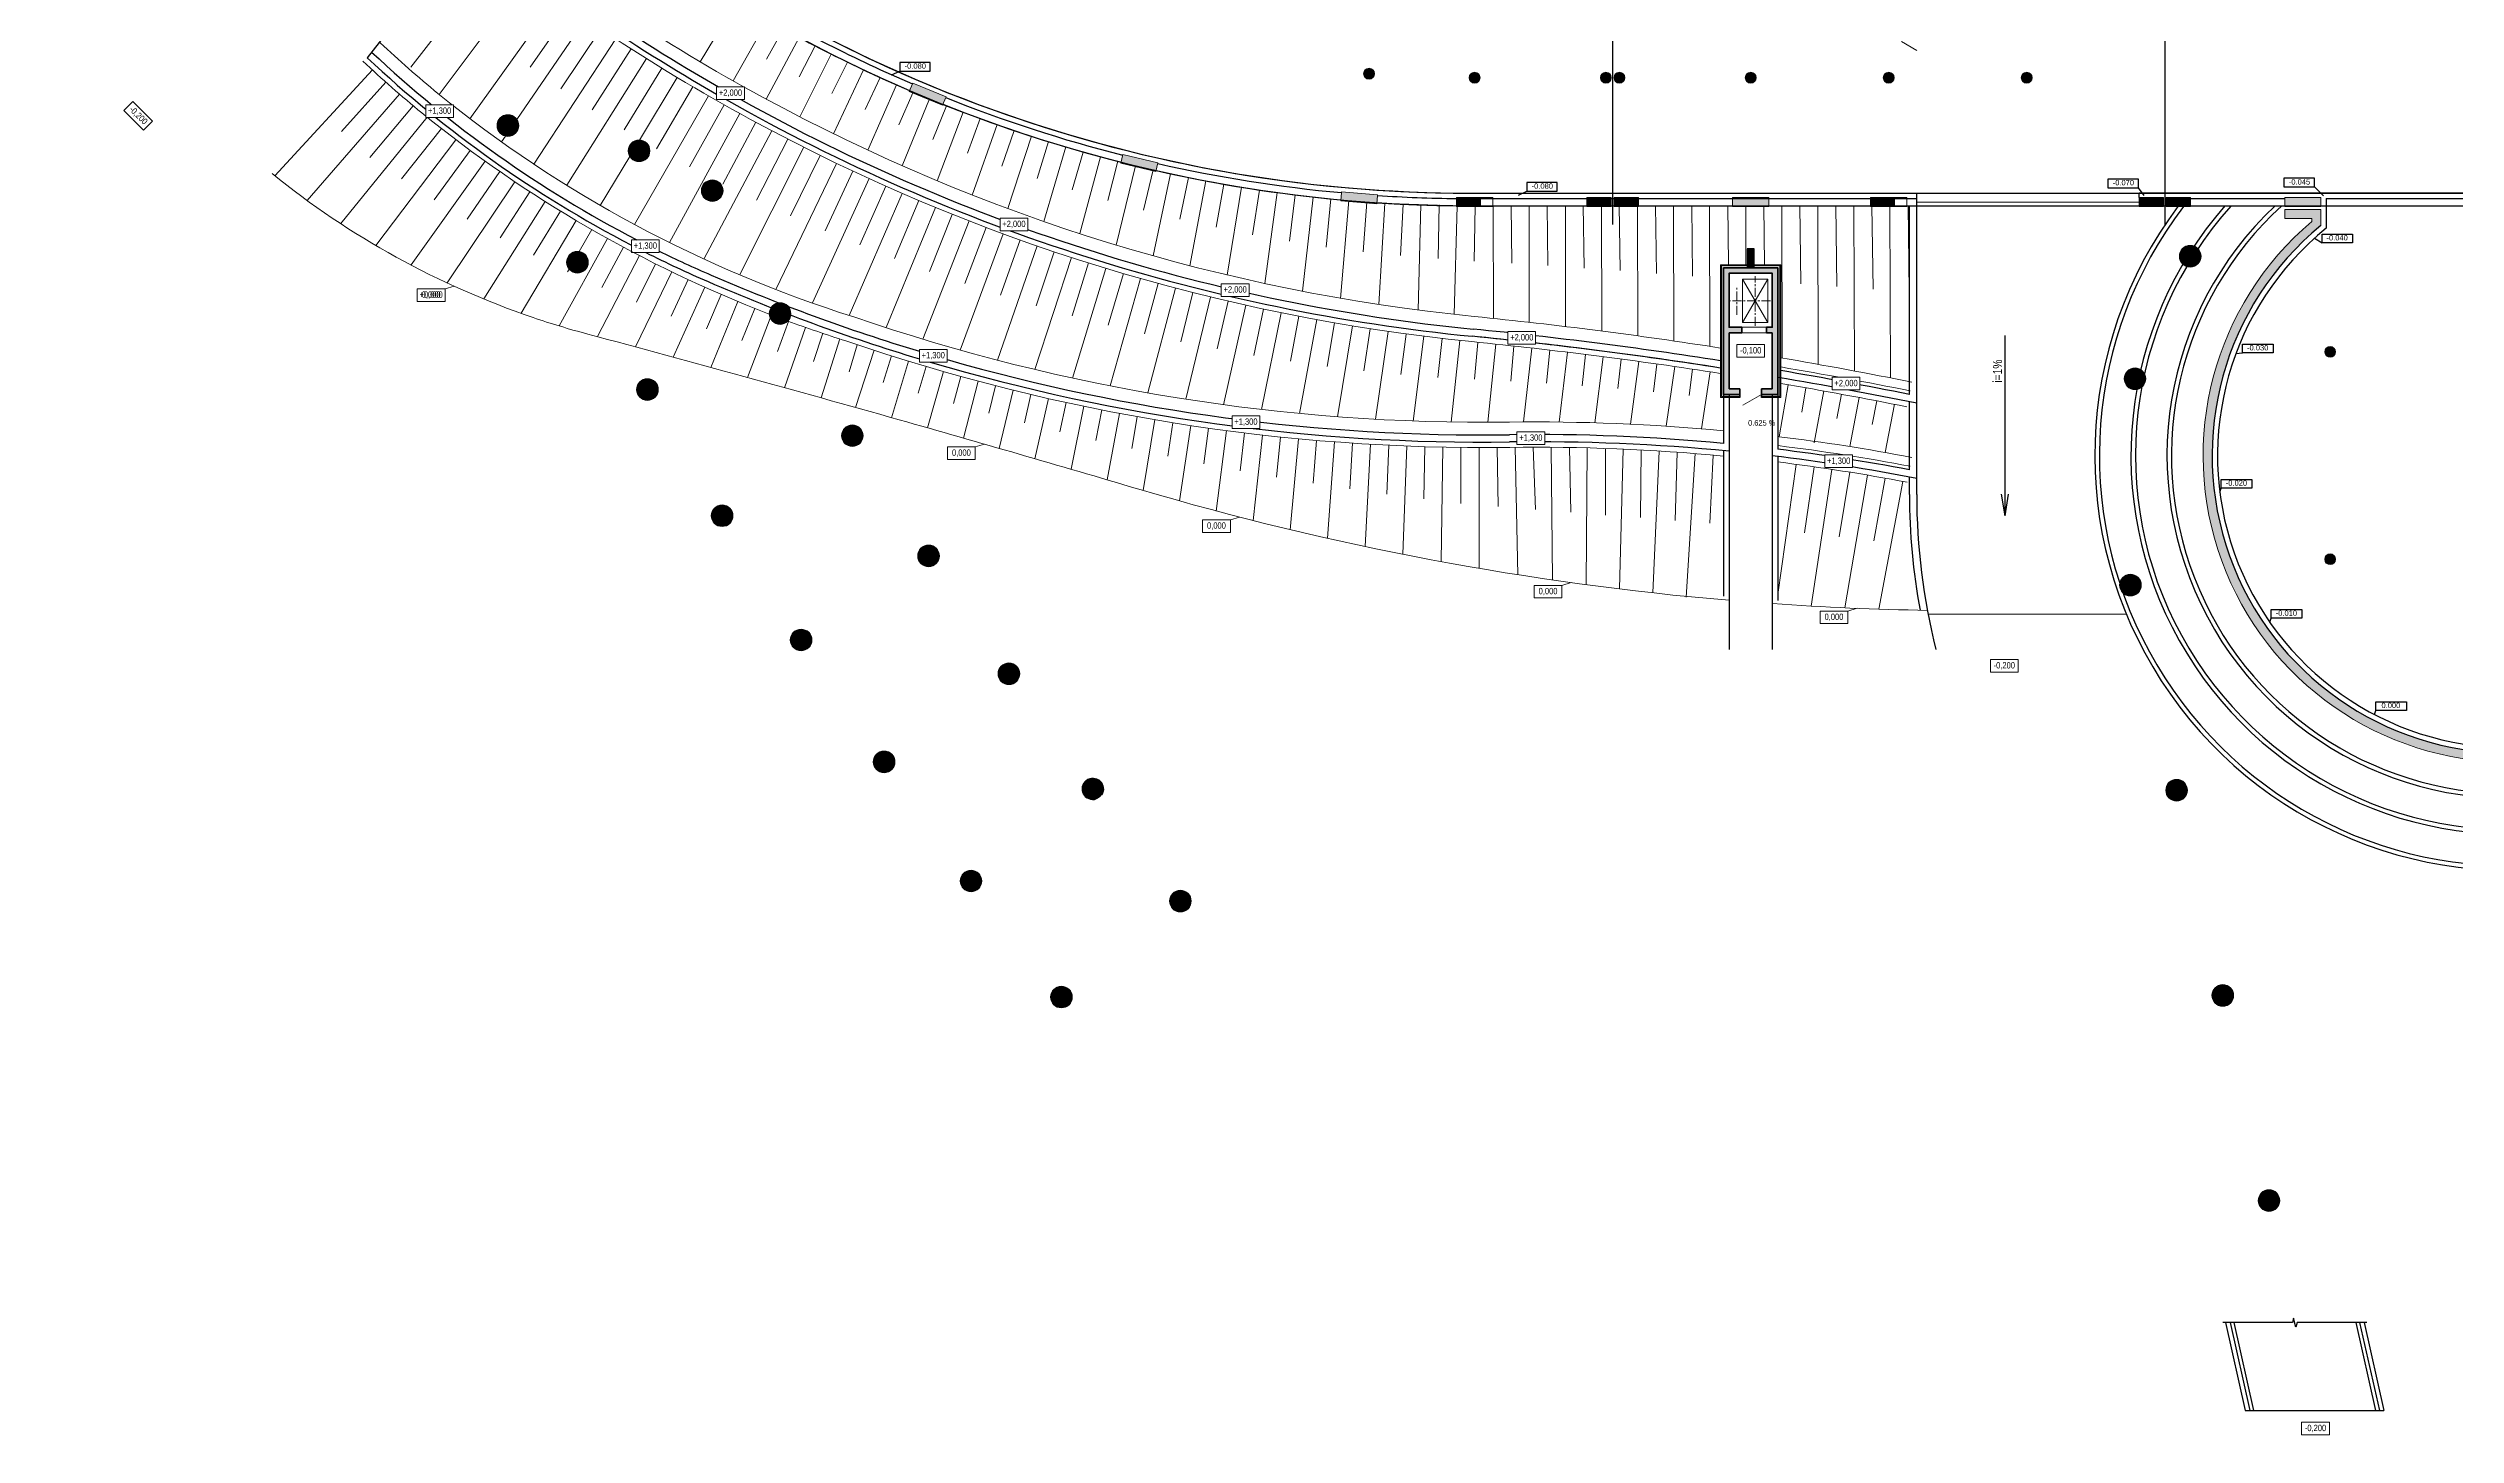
# Model space of a CAD drawing. Header units: millimetres. Extents: x 72919 to 485785, y -53256 to 338519.
# Drawn here: x 142770 to 276220, y -42575 to 34315 of the extents above; entities that cross this region are included whole.
import ezdxf
from ezdxf.enums import TextEntityAlignment as Align

# ---------------------------------------------------------------- set-up
doc = ezdxf.new("R2010")
doc.units = ezdxf.units.MM
doc.set_wipeout_variables(frame=1)
doc.linetypes.add('CENTER', pattern=[2, 1.25, -0.25, 0.25, -0.25])
for name, color, linetype, lineweight in [('door', 177, 'Continuous', 9), ('gr', 251, 'Continuous', 40), ('h', 7, 'Continuous', 9), ('lifts', 7, 'Continuous', 35), ('wall', 5, 'Continuous', 40)]:
    doc.layers.add(name, color=color, linetype=linetype, lineweight=lineweight)
doc.styles.add('STW_ARIAL', font='arial.ttf')
doc.styles.add('Шрифт надписей', font='ARIALN.TTF')

# ---------------------------------------------------------------- blocks, each defined once
blk = doc.blocks.new('Откосы  по обваловке')
at = {"layer": 'gr', "lineweight": 18, "flags": 128}
for points in [[(34927.84, 32913.93, -0.088019), (34930.93, 32930.16)], [(34932.09, 32901.55, -0.078706), (34936.71, 32923.32, -0.016451), (34938.42, 32927.31)], [(34942.38, 32849.26, 0.026676), (34939.15, 32860.69, -0.086454), (34933.4, 32897.04, -0.094687), (34938.01, 32922.81, -0.016432), (34939.69, 32926.71)], [(34945.35, 32850.4, 0.014116), (34942.74, 32864.06, -0.09994), (34942.03, 32905.88, -0.047239), (34947.14, 32924.1, -0.047239)], [(34946.69, 32850.84, 0.013895), (34944.11, 32864.36, -0.099946), (34943.41, 32905.63, -0.047246), (34948.44, 32923.6)], [(34957.42, 32843.41), (34951.36, 32861.94), (34949.64, 32867.2), (34948.75, 32870.24, -0.169619), (34952.39, 32922.11, -0.169619)], [(34927.84, 32913.93, 0.016777), (34927.91, 32910.75, -0.003688), (34928.76, 32892.87, -0.003688)], [(34941.05, 32848.82, 0.026974), (34937.82, 32860.24, -0.086409), (34932, 32897.05, -0.011937), (34932.04, 32900.44, -0.011937)], [(34933.54, 32846.05, -0.05081), (34929.23, 32879.05, 0.002847), (34928.76, 32892.87)], [(34947.7, 32840.12, 0.007377), (34946.73, 32847.34, 0.007342)], [(34948.19, 32840.17, 0.007463), (34947.21, 32847.5, 0.007342)], [(34942.54, 32846.12, -0.016681), (34943.72, 32838.82, -0.016681)], [(34943.03, 32846.22, -0.016681), (34944.22, 32838.88, -0.016681)], [(34946.8, 32840.01, 0.007221), (34945.86, 32847.06, 0.007221)], [(34941.67, 32845.87, -0.016487), (34942.83, 32838.7)], [(34934.11, 32843.71, 0.013103), (34936.43, 32835.42)]]:
    blk.add_lwpolyline(points, format="xyb", dxfattribs=at)
for points in [[(34930.86, 32929.97), (34938.12, 32926.66)], [(34930.12, 32927.84), (34937.31, 32924.82)], [(34934.34, 32927.22), (34937.71, 32925.74)], [(34929.48, 32925.68), (34936.57, 32922.95)], [(34933.46, 32925.29), (34936.93, 32923.89)], [(34928.93, 32923.45), (34935.88, 32921.06)], [(34938.93, 32924.68), (34946.36, 32922.01)], [(34932.88, 32923.24), (34936.22, 32922.01)], [(34937.98, 32922.72), (34945.7, 32920.12)], [(34928.51, 32921.26), (34935.26, 32919.15)], [(34932.35, 32921.16), (34935.56, 32920.11)], [(34937.23, 32920.68), (34945.07, 32918.21)], [(34928.19, 32919.06), (34934.68, 32917.23)], [(34931.89, 32919.1), (34934.96, 32918.19)], [(34936.56, 32918.62), (34936.93, 32918.51)], [(34938, 32918.2), (34944.49, 32916.29)], [(34940.98, 32918.39), (34944.78, 32917.25)], [(34927.97, 32916.85), (34934.16, 32915.29)], [(34931.48, 32917.04), (34934.42, 32916.26)], [(34935.94, 32916.54), (34943.95, 32914.36)], [(34940.37, 32916.4), (34944.21, 32915.33)], [(34927.86, 32914.63), (34933.7, 32913.33)], [(34931.13, 32914.97), (34933.92, 32914.31)], [(34935.39, 32914.43), (34943.44, 32912.42)], [(34939.81, 32914.39), (34943.69, 32913.39)], [(34930.84, 32912.9), (34931.01, 32912.86)], [(34927.85, 32912.41), (34933.29, 32911.37)], [(34932.11, 32912.64), (34933.49, 32912.35)], [(34934.91, 32912.32), (34938, 32911.61)], [(34939.03, 32911.37), (34942.97, 32910.47)], [(34939.31, 32912.36), (34943.2, 32911.44)], [(34927.94, 32910.21), (34932.94, 32909.39)], [(34930.61, 32910.82), (34933.11, 32910.38)], [(34934.49, 32910.19), (34942.54, 32908.51)], [(34938.86, 32910.33), (34942.75, 32909.49)], [(34930.43, 32908.75), (34932.78, 32908.4)], [(34944.19, 32909.52), (34947.98, 32908.65)], [(34928.06, 32908.02), (34932.64, 32907.4)], [(34934.14, 32908.04), (34942.15, 32906.54)], [(34938.47, 32908.28), (34942.34, 32907.53)], [(34943.76, 32907.47), (34947.56, 32906.7)], [(34930.3, 32906.67), (34932.51, 32906.41)], [(34938.14, 32906.22), (34941.97, 32905.55)], [(34945.47, 32906.08), (34947.37, 32905.71)], [(34928.17, 32905.86), (34932.4, 32905.41)], [(34933.86, 32905.93), (34941.8, 32904.57)], [(34943.37, 32905.41), (34947.19, 32904.73)], [(34928.27, 32903.71), (34932.21, 32903.41)], [(34930.24, 32904.6), (34932.3, 32904.41)], [(34933.68, 32903.77), (34941.48, 32902.59)], [(34937.87, 32904.17), (34941.63, 32903.58)], [(34945.1, 32904.06), (34947.02, 32903.74)], [(34930.22, 32902.53), (34932.14, 32902.41)], [(34937.63, 32902.11), (34941.33, 32901.6)], [(34943.01, 32903.34), (34946.86, 32902.76)], [(34944.79, 32902.04), (34946.72, 32901.77)], [(34928.38, 32901.59), (34931.89, 32901.42)], [(34933.5, 32901.62), (34941.19, 32900.6)], [(34942.7, 32901.26), (34946.59, 32900.78)], [(34928.47, 32899.47), (34932.01, 32899.4)], [(34930.27, 32900.46), (34932.04, 32900.4)], [(34933.42, 32899.46), (34940.95, 32898.61)], [(34937.44, 32900.04), (34941.07, 32899.61)], [(34944.52, 32900.01), (34946.47, 32899.78)], [(34930.36, 32898.4), (34932, 32898.39)], [(34942.43, 32899.18), (34946.37, 32898.79)], [(34928.57, 32897.36), (34932, 32897.39)], [(34933.4, 32897.31), (34940.74, 32896.62)], [(34937.29, 32897.97), (34940.84, 32897.61)], [(34942.2, 32897.09), (34946.19, 32896.8)], [(34944.29, 32897.97), (34946.27, 32897.79)], [(34928.65, 32895.38), (34931.99, 32895.39)], [(34930.43, 32896.35), (34931.99, 32896.39)], [(34937.17, 32895.9), (34940.65, 32895.62)], [(34944.11, 32895.93), (34946.12, 32895.8)], [(34930.45, 32894.36), (34931.99, 32894.39)], [(34933.39, 32895.16), (34940.57, 32894.62)], [(34942.01, 32895), (34946.07, 32894.8)], [(34928.74, 32893.31), (34932.01, 32893.39)], [(34933.41, 32893.01), (34940.44, 32892.62)], [(34937.1, 32893.83), (34940.5, 32893.62)], [(34941.86, 32892.9), (34946, 32892.8)], [(34943.98, 32893.88), (34946.03, 32893.8)], [(34928.82, 32891.25), (34932.06, 32891.38)], [(34930.49, 32892.33), (34932.03, 32892.38)], [(34937.07, 32891.76), (34940.39, 32891.61)], [(34943.89, 32891.83), (34945.98, 32891.8)], [(34930.56, 32890.29), (34932.1, 32890.38)], [(34933.48, 32890.87), (34940.35, 32890.61)], [(34941.76, 32890.79), (34945.98, 32890.8)], [(34928.9, 32889.18), (34932.15, 32889.38)], [(34933.59, 32888.73), (34940.3, 32888.61)], [(34937.08, 32889.69), (34940.32, 32889.61)], [(34941.7, 32888.68), (34946.01, 32888.8)], [(34943.85, 32889.77), (34945.99, 32889.8)], [(34928.97, 32887.12), (34932.28, 32887.38)], [(34930.65, 32888.26), (34932.21, 32888.38)], [(34937.12, 32887.62), (34940.28, 32887.6)], [(34943.86, 32887.72), (34946.04, 32887.8)], [(34930.76, 32886.23), (34932.36, 32886.38)], [(34933.75, 32886.59), (34940.28, 32886.6)], [(34941.68, 32886.57), (34946.09, 32886.8)], [(34929.04, 32885.05), (34932.45, 32885.38)], [(34937.21, 32885.56), (34940.29, 32885.6)], [(34941.7, 32884.45), (34946.22, 32884.81)], [(34943.91, 32885.66), (34946.15, 32885.81)], [(34929.11, 32882.97), (34932.65, 32883.38)], [(34930.9, 32884.2), (34932.54, 32884.38)], [(34933.94, 32884.47), (34940.3, 32884.6)], [(34937.34, 32883.49), (34940.33, 32883.59)], [(34944.01, 32883.61), (34946.3, 32883.81)], [(34931.06, 32882.16), (34932.77, 32882.38)], [(34934.18, 32882.35), (34940.36, 32882.59)], [(34941.77, 32882.33), (34946.4, 32882.82)], [(34929.17, 32880.89), (34932.89, 32881.39)], [(34937.51, 32881.44), (34940.4, 32881.59)], [(34941.88, 32880.21), (34946.63, 32880.83)], [(34944.16, 32881.55), (34946.51, 32881.82)], [(34929.23, 32878.8), (34933.17, 32879.41)], [(34931.25, 32880.13), (34933.02, 32880.4)], [(34934.46, 32880.24), (34940.46, 32880.59)], [(34937.72, 32879.39), (34940.52, 32879.59)], [(34944.36, 32879.5), (34946.77, 32879.84)], [(34931.46, 32878.1), (34933.32, 32878.41)], [(34934.78, 32878.14), (34940.59, 32878.59)], [(34942.04, 32878.09), (34946.91, 32878.85)], [(34929.31, 32876.71), (34933.48, 32877.42)], [(34937.97, 32877.34), (34940.67, 32877.59)], [(34942.24, 32875.97), (34947.25, 32876.88)], [(34944.6, 32877.45), (34947.07, 32877.86)], [(34929.41, 32874.61), (34933.83, 32875.45)], [(34931.69, 32876.07), (34933.65, 32876.43)], [(34935.14, 32876.05), (34940.77, 32876.59)], [(34938.25, 32875.3), (34940.87, 32875.59)], [(34944.89, 32875.4), (34947.43, 32875.89)], [(34931.95, 32874.04), (34934.02, 32874.46)], [(34935.54, 32873.97), (34940.98, 32874.6)], [(34942.48, 32873.84), (34947.63, 32874.91)], [(34929.55, 32872.5), (34934.21, 32873.48)], [(34938.58, 32873.27), (34941.1, 32873.6)], [(34942.76, 32871.72), (34948.06, 32872.96)], [(34945.22, 32873.36), (34947.84, 32873.94)], [(34929.7, 32870.39), (34934.64, 32871.52)], [(34932.24, 32872.01), (34934.42, 32872.5)], [(34935.99, 32871.9), (34941.23, 32872.61)], [(34938.94, 32871.25), (34941.37, 32871.61)], [(34945.61, 32871.33), (34948.29, 32871.99)], [(34932.55, 32869.98), (34934.86, 32870.54)], [(34936.47, 32869.84), (34941.51, 32870.62)], [(34943.1, 32869.6), (34948.54, 32871.02)], [(34946.06, 32869.3), (34948.8, 32870.05)], [(34929.89, 32868.27), (34935.09, 32869.57)], [(34939.35, 32869.24), (34941.67, 32869.63)], [(34943.48, 32867.43), (34949.09, 32869.1)], [(34930.1, 32866.15), (34935.59, 32867.62)], [(34932.88, 32867.94), (34935.34, 32868.59)], [(34936.99, 32867.8), (34941.84, 32868.64)], [(34939.79, 32867.24), (34942.01, 32867.65)], [(34946.54, 32867.26), (34949.38, 32868.14)], [(34933.24, 32865.91), (34935.85, 32866.65)], [(34937.55, 32865.77), (34942.2, 32866.67)], [(34943.87, 32865.46), (34949.65, 32867.18)], [(34947.03, 32865.32), (34949.94, 32866.22)], [(34930.35, 32864.03), (34936.12, 32865.69)], [(34933.62, 32863.88), (34936.4, 32864.73)], [(34938.15, 32863.76), (34942.6, 32864.7)], [(34940.27, 32865.24), (34942.39, 32865.68)], [(34944.33, 32863.32), (34950.27, 32865.28)], [(34930.62, 32861.89), (34936.68, 32863.77)], [(34940.8, 32863.27), (34942.81, 32863.72)], [(34944.75, 32861.36), (34950.89, 32863.38)], [(34947.57, 32863.3), (34950.59, 32864.33)], [(34934.03, 32861.85), (34936.98, 32862.81)], [(34938.77, 32861.82), (34943.02, 32862.75)], [(34948.07, 32861.36), (34951.21, 32862.43)], [(34930.92, 32859.76), (34937.28, 32861.85)], [(34934.5, 32859.83), (34937.6, 32860.9)], [(34939.4, 32859.95), (34943.43, 32860.79)], [(34941.33, 32861.32), (34943.23, 32861.76)], [(34945.15, 32859.38), (34951.51, 32861.47)], [(34931.25, 32857.62), (34937.92, 32859.95)], [(34941.83, 32859.41), (34943.64, 32859.81)], [(34945.54, 32857.4), (34952.13, 32859.57)], [(34948.55, 32859.41), (34951.83, 32860.53)], [(34931.57, 32855.7), (34938.54, 32858.05)], [(34934.99, 32857.81), (34938.24, 32859)], [(34940.01, 32858.07), (34943.83, 32858.83)], [(34949.04, 32857.46), (34952.45, 32858.63)], [(34935.46, 32855.9), (34938.84, 32857.09)], [(34940.58, 32856.17), (34944.21, 32856.87)], [(34942.31, 32857.48), (34944.02, 32857.85)], [(34945.9, 32855.41), (34952.76, 32857.67)], [(34949.52, 32855.51), (34953.08, 32856.72)], [(34931.9, 32853.85), (34939.13, 32856.15)], [(34942.78, 32855.55), (34944.39, 32855.89)], [(34946.26, 32853.43), (34953.38, 32855.77)], [(34932.25, 32852.02), (34939.68, 32854.23)], [(34935.91, 32854.02), (34939.41, 32855.18)], [(34941.13, 32854.27), (34944.57, 32854.91)], [(34950, 32853.56), (34953.7, 32854.82)], [(34936.37, 32852.14), (34939.95, 32853.26)], [(34941.63, 32852.36), (34944.92, 32852.94)], [(34943.23, 32853.62), (34944.75, 32853.92)], [(34946.6, 32851.43), (34954, 32853.87)], [(34951.22, 32851.86), (34954.32, 32852.92)], [(34932.62, 32850.2), (34940.2, 32852.31)], [(34936.82, 32850.26), (34940.45, 32851.33)], [(34943.65, 32851.68), (34945.09, 32851.95)], [(34951.51, 32850.95), (34954.62, 32851.97)], [(34932.97, 32848.37), (34940.69, 32850.37)], [(34942.11, 32850.45), (34945.25, 32850.97)], [(34947.22, 32847.43), (34955.24, 32850.07)], [(34951.84, 32849.96), (34954.94, 32851.02)], [(34937.27, 32848.39), (34940.92, 32849.39)], [(34951.45, 32847.72), (34955.56, 32849.12)], [(34947.52, 32845.42), (34955.86, 32848.17)], [(34943.03, 32846.22), (34945.92, 32846.64)], [(34947.79, 32843.4), (34956.49, 32846.27)], [(34951.94, 32845.77), (34956.18, 32847.22)], [(34934.68, 32843.58), (34941.86, 32844.86)], [(34941.47, 32845.8), (34941.67, 32845.84)], [(34943.3, 32844.27), (34946.21, 32844.67)], [(34944.7, 32845.46), (34946.07, 32845.66)], [(34952.42, 32843.82), (34956.8, 32845.32)], [(34938.4, 32843.23), (34942.04, 32843.87)], [(34944.98, 32843.5), (34946.34, 32843.68)], [(34948.05, 32841.38), (34957.11, 32844.37)], [(34952.9, 32841.87), (34957.43, 32843.42)], [(34934.65, 32841.62), (34942.21, 32842.89)], [(34943.72, 32842.33), (34946.47, 32842.69)], [(34935.14, 32839.81), (34942.52, 32840.92)], [(34938.79, 32841.34), (34942.37, 32841.9)], [(34944.02, 32840.38), (34946.72, 32840.71)], [(34945.27, 32841.53), (34946.6, 32841.7)], [(34939.18, 32839.44), (34942.67, 32839.93)], [(34935.65, 32838.01), (34942.8, 32838.94)]]:
    blk.add_lwpolyline(points, dxfattribs=at)

msp = doc.modelspace()

# ---------------------------------------------------------------- hatches: boundary and pattern name
at = {"ltscale": 500, "true_color": 0x000000}
h = msp.add_hatch(color=18, dxfattribs=at)
h.dxf.hatch_style = 1
edge = h.paths.add_edge_path()
edge.add_arc((215981.71669, 32900.14508), 300, 0, 360)
h = msp.add_hatch(color=18, dxfattribs=at)
h.dxf.hatch_style = 1
edge = h.paths.add_edge_path()
edge.add_arc((215981.71669, 32900.14508), 300, 0, 360)
h = msp.add_hatch(color=18, dxfattribs=at)
h.dxf.hatch_style = 1
edge = h.paths.add_edge_path()
edge.add_arc((221835.43379, 32674.99944), 300, 0, 360)
h = msp.add_hatch(color=18, dxfattribs=at)
h.dxf.hatch_style = 1
edge = h.paths.add_edge_path()
edge.add_arc((229110.43379, 32674.99944), 300, 0, 360)
h = msp.add_hatch(color=18, dxfattribs=at)
h.dxf.hatch_style = 1
edge = h.paths.add_edge_path()
edge.add_arc((229860.43379, 32674.99944), 300, 0, 360)
h = msp.add_hatch(color=18, dxfattribs=at)
h.dxf.hatch_style = 1
edge = h.paths.add_edge_path()
edge.add_arc((237135.43379, 32674.99944), 300, 0, 360)
h = msp.add_hatch(color=18, dxfattribs=at)
h.dxf.hatch_style = 1
edge = h.paths.add_edge_path()
edge.add_arc((244785.43379, 32674.99944), 300, 0, 360)
h = msp.add_hatch(color=18, dxfattribs=at)
h.dxf.hatch_style = 1
edge = h.paths.add_edge_path()
edge.add_arc((252435.43379, 32674.99944), 300, 0, 360)
h = msp.add_hatch(color=18, dxfattribs=at)
h.dxf.hatch_style = 1
edge = h.paths.add_edge_path()
edge.add_arc((168254.58463, 30026.10526), 600, 0, 360, ccw=False)
h = msp.add_hatch(color=18, dxfattribs=at)
h.dxf.hatch_style = 1
edge = h.paths.add_edge_path()
edge.add_arc((175524.666, 28622.58339), 600, 0, 360, ccw=False)
h = msp.add_hatch(color=18, dxfattribs=at)
h.dxf.hatch_style = 1
edge = h.paths.add_edge_path()
edge.add_arc((179591.47142, 26420.04285), 600, 0, 360, ccw=False)
h = msp.add_hatch(color=18, dxfattribs=at)
h.dxf.hatch_style = 1
edge = h.paths.add_edge_path()
edge.add_arc((172110.45689, 22445.32586), 600, 0, 360, ccw=False)
h = msp.add_hatch(color=18, dxfattribs=at)
h.dxf.hatch_style = 1
edge = h.paths.add_edge_path()
edge.add_arc((261499.59489, 22778.76575), 600, 0, 360, ccw=False)
h = msp.add_hatch(color=18, dxfattribs=at)
h.dxf.hatch_style = 1
h.paths.add_polyline_path([(235935.43379, 18834.90711), (236640.43379, 18834.90711), (236640.43379, 18534.90711), (235935.43379, 18534.90711), (235935.43379, 15414.90711), (236535.43379, 15414.90711), (236535.43379, 15114.90711), (235635.43379, 15114.90711), (235635.43379, 22134.90711), (238335.43379, 22134.90711), (238635.43379, 22134.90711), (238635.43379, 15114.90711), (237735.43379, 15114.90711), (237735.43379, 15414.90711), (238335.43379, 15414.90711), (238335.43379, 18534.90711), (238020.43379, 18534.90711), (238020.43379, 18834.90711), (238335.43379, 18834.90711), (238335.43379, 21834.90711), (235935.43379, 21834.90711)])
h = msp.add_hatch(color=18, dxfattribs=at)
h.dxf.hatch_style = 1
edge = h.paths.add_edge_path()
edge.add_arc((183340.76826, 19600.59545), 600, 0, 360, ccw=False)
h = msp.add_hatch(color=18, dxfattribs=at)
h.dxf.hatch_style = 1
edge = h.paths.add_edge_path()
edge.add_arc((258440.89862, 15986.03228), 600, 0, 360, ccw=False)
h = msp.add_hatch(color=18, dxfattribs=at)
h.dxf.hatch_style = 1
edge = h.paths.add_edge_path()
edge.add_arc((175990.52399, 15388.94518), 600, 0, 360, ccw=False)
h = msp.add_hatch(color=18, dxfattribs=at)
h.dxf.hatch_style = 1
edge = h.paths.add_edge_path()
edge.add_arc((187346.61712, 12829.2661), 600, 0, 360, ccw=False)
h = msp.add_hatch(color=18, dxfattribs=at)
h.dxf.hatch_style = 1
edge = h.paths.add_edge_path()
edge.add_arc((180130.82111, 8391.22231), 600, 0, 360, ccw=False)
h = msp.add_hatch(color=18, dxfattribs=at)
h.dxf.hatch_style = 1
edge = h.paths.add_edge_path()
edge.add_arc((191584.94726, 6158.12288), 600, 0, 360, ccw=False)
h = msp.add_hatch(color=18, dxfattribs=at)
h.dxf.hatch_style = 1
edge = h.paths.add_edge_path()
edge.add_arc((258188.38645, 4546.03616), 600, 0, 360, ccw=False)
h = msp.add_hatch(color=18, dxfattribs=at)
h.dxf.hatch_style = 1
edge = h.paths.add_edge_path()
edge.add_arc((184507.87439, 1502.06696), 600, 0, 360, ccw=False)
h = msp.add_hatch(color=18, dxfattribs=at)
h.dxf.hatch_style = 1
edge = h.paths.add_edge_path()
edge.add_arc((196023.88996, -370.6741), 600, 0, 360, ccw=False)
h = msp.add_hatch(color=18, dxfattribs=at)
h.dxf.hatch_style = 1
edge = h.paths.add_edge_path()
edge.add_arc((189110.06011, -5256.11568), 600, 0, 360, ccw=False)
h = msp.add_hatch(color=18, dxfattribs=at)
h.dxf.hatch_style = 1
edge = h.paths.add_edge_path()
edge.add_arc((200679.18046, -6758.43756), 600, 0, 360, ccw=False)
h = msp.add_hatch(color=18, dxfattribs=at)
h.dxf.hatch_style = 1
edge = h.paths.add_edge_path()
edge.add_arc((260748.1293, -6829.934), 600, 0, 360, ccw=False)
h = msp.add_hatch(color=18, dxfattribs=at)
h.dxf.hatch_style = 1
edge = h.paths.add_edge_path()
edge.add_arc((193925.12596, -11861.46545), 600, 0, 360, ccw=False)
h = msp.add_hatch(color=18, dxfattribs=at)
h.dxf.hatch_style = 1
edge = h.paths.add_edge_path()
edge.add_arc((205528.31798, -12977.15052), 600, 0, 360, ccw=False)
h = msp.add_hatch(color=18, dxfattribs=at)
h.dxf.hatch_style = 1
edge = h.paths.add_edge_path()
edge.add_arc((198935.14213, -18296.36059), 600, 0, 360, ccw=False)
h = msp.add_hatch(color=18, dxfattribs=at)
h.dxf.hatch_style = 1
edge = h.paths.add_edge_path()
edge.add_arc((263307.87214, -18205.90416), 600, 0, 360, ccw=False)
h = msp.add_hatch(color=18, dxfattribs=at)
h.dxf.hatch_style = 1
edge = h.paths.add_edge_path()
edge.add_arc((265867.61498, -29581.87432), 600, 0, 360, ccw=False)
at = {"layer": 'wall', "lineweight": 18, "ltscale": 0.007407, "true_color": 0x000000}
h = msp.add_hatch(color=18, dxfattribs=at)
h.dxf.hatch_style = 1
h.paths.add_polyline_path([(190687.99999, 32374.76632), (192535.75905, 31609.39946), (192344.41734, 31147.45969), (190496.65827, 31912.82656)])
h = msp.add_hatch(color=18, dxfattribs=at)
h.dxf.hatch_style = 1
h.paths.add_polyline_path([(202338.28179, 28424.36675), (204283.02163, 27957.47602), (204166.29895, 27471.29106), (202221.55911, 27938.18179)])
h = msp.add_hatch(color=18, dxfattribs=at)
h.dxf.hatch_style = 1
h.paths.add_polyline_path([(214463.10794, 26345.10875), (216456.9426, 26188.19056), (216417.71306, 25689.73189), (214423.87839, 25846.65008)])
h = msp.add_hatch(color=18, dxfattribs=at)
h.dxf.hatch_style = 1
h.paths.add_polyline_path([(220835.43379, 26024.99944), (222185.43379, 26024.99944), (222185.43379, 25524.99944), (220835.43379, 25524.99944)])
h = msp.add_hatch(color=18, dxfattribs=at)
h.dxf.hatch_style = 1
h.paths.add_polyline_path([(228060.434, 26024.99944), (229410.434, 26024.99944), (229410.434, 25524.99944), (228060.434, 25524.99944)])
h = msp.add_hatch(color=18, dxfattribs=at)
h.dxf.hatch_style = 1
h.paths.add_polyline_path([(229560.43406, 26024.99944), (230910.43406, 26024.99944), (230910.43406, 25524.99944), (229560.43406, 25524.99944)])
h = msp.add_hatch(color=18, dxfattribs=at)
h.dxf.hatch_style = 1
h.paths.add_polyline_path([(236135.43379, 26024.99944), (238135.43379, 26024.99944), (238135.43379, 25524.99944), (236135.43379, 25524.99944)])
h = msp.add_hatch(color=18, dxfattribs=at)
h.dxf.hatch_style = 1
h.paths.add_polyline_path([(243785.43379, 26024.99944), (245135.43379, 26024.99944), (245135.43379, 25524.99944), (243785.43379, 25524.99944)])
h = msp.add_hatch(color=18, dxfattribs=at)
h.dxf.hatch_style = 1
h.paths.add_polyline_path([(258660.43401, 26024.99944), (260010.43401, 26024.99944), (260010.43401, 25524.99944), (258660.43401, 25524.99944)])
h = msp.add_hatch(color=18, dxfattribs=at)
h.dxf.hatch_style = 1
h.paths.add_polyline_path([(260160.43407, 26024.99944), (261510.43407, 26024.99944), (261510.43407, 25524.99944), (260160.43407, 25524.99944)])
h = msp.add_hatch(color=18, dxfattribs=at)
h.dxf.hatch_style = 1
h.paths.add_polyline_path([(266735.4335, 25374.99944), (268735.4335, 25374.99944), (268735.4335, 24874.99944), (266735.4335, 24874.99944)])
h = msp.add_hatch(color=18, dxfattribs=at)
h.dxf.hatch_style = 1
h.paths.add_polyline_path([(266735.43379, 26024.99944), (268735.43379, 26024.99944), (268735.43379, 25524.99944), (266735.43379, 25524.99944)])
h = msp.add_hatch(color=18, dxfattribs=at)
h.dxf.hatch_style = 1
edge = h.paths.add_edge_path()
edge.add_line((268735.43379, 24473.50426), (268735.43379, 24874.99944))
edge.add_line((268735.43379, 24874.99944), (268235.43379, 24874.99944))
edge.add_line((268235.43379, 24874.99944), (268235.43379, 24707.65614))
edge.add_line((268235.43379, 24707.65614), (267307.21435, 23862.27126))
edge.add_arc((279233.4192, 11734.38949), 17009.40558, 134.5196256704, 269.9225741573)
edge.add_line((279210.43379, -5275.00056), (279210.43379, -4775.00056))
edge.add_arc((279210.43379, 11724.99944), 16500, 129.4087477774, 270, ccw=False)
h = msp.add_hatch(color=18, dxfattribs=at)
h.dxf.hatch_style = 1
h.paths.add_polyline_path([(237335.43379, 23184.90711), (236935.43379, 23184.90711), (236935.43379, 22134.90711), (237335.43379, 22134.90711)])
h = msp.add_hatch(color=18, dxfattribs=at)
h.dxf.hatch_style = 1
h.paths.add_polyline_path([(236935.43379, 22134.90711), (236935.43379, 22254.90711), (235515.43379, 22254.90711), (235635.43379, 22134.90711)])
h.paths.add_polyline_path([(237335.43379, 22254.90711), (237335.43379, 22134.90711), (238635.43379, 22134.90711), (238755.43379, 22254.90711)])
h = msp.add_hatch(color=18, dxfattribs=at)
h.dxf.hatch_style = 1
h.paths.add_polyline_path([(235635.43379, 15114.90711), (235515.43379, 14994.90711), (235515.43379, 22254.90711), (235635.43379, 22134.90711)])
h = msp.add_hatch(color=18, dxfattribs=at)
h.dxf.hatch_style = 1
h.paths.add_polyline_path([(238635.43379, 15114.90711), (238755.43379, 14994.90711), (238755.43379, 22254.90711), (238635.43379, 22134.90711)])
h = msp.add_hatch(color=18, dxfattribs=at)
h.dxf.hatch_style = 1
edge = h.paths.add_edge_path()
edge.add_arc((269251.14164, 17474.99944), 300, 0, 360)
h = msp.add_hatch(color=18, dxfattribs=at)
h.dxf.hatch_style = 1
h.paths.add_polyline_path([(237735.43379, 14994.90711), (237735.43379, 15114.90711), (238635.43379, 15114.90711), (238755.43379, 14994.90711)])
h.paths.add_polyline_path([(236535.43379, 15114.90711), (236535.43379, 14994.90711), (235515.43379, 14994.90711), (235635.43379, 15114.90711)])
h = msp.add_hatch(color=18, dxfattribs=at)
h.dxf.hatch_style = 1
edge = h.paths.add_edge_path()
edge.add_arc((269251.14164, 5974.99944), 300, 0, 360)

# ---------------------------------------------------------------- linework, layer by layer
at = {"color": 18, "ltscale": 500, "true_color": 0x000000}
for p, q in [((245935.43379, 15112.94875), (245935.43379, 25574.99944)), ((246335.43379, 9563.23474), (246335.43379, 25974.99944)), ((335585.43379, 26274.99944), (258660.43401, 26274.99944)), ((251213.8671, 18374.99944), (251213.8671, 8374.99944)), ((245935.43379, 10934.87246), (245935.43379, 14705.77709)), ((238635.43379, 11670.2751), (238635.43379, 3694.45424)), ((245935.43379, 9563.23474), (245935.43379, 10527.66706)), ((251013.8671, 9574.99944), (251213.8671, 8374.99944)), ((251413.8671, 9574.99944), (251213.8671, 8374.99944))]:
    msp.add_line(p, q, dxfattribs=at)
for points in [[(415650.43379, 180914.99944, 0.4142135624), (336810.43379, 259754.99944), (221610.43379, 259754.99944, 0.4142135624), (142770.43379, 180914.99944), (142770.43379, 104414.99944, 0.4142135624), (221610.43379, 25574.99944), (336810.43379, 25574.99944, 0.4142135624), (415650.43379, 104414.99944)], [(414950.43379, 180914.99944, 0.4142135624), (336810.43379, 259054.99944), (221610.43379, 259054.99944, 0.4142135624), (143470.43379, 180914.99944), (143470.43379, 104414.99944, 0.4142135624), (221610.43379, 26274.99944), (336810.43379, 26274.99944, 0.4142135624), (414950.43379, 104414.99944)]]:
    msp.add_lwpolyline(points, format="xyb", close=True, dxfattribs=at)
for points in [[(229485.43379, 98177.18863), (229485.43379, 24530.8122)], [(229485.43379, 98177.18863), (229485.43379, 24530.8122)], [(260085.43379, 98177.18863), (260085.43379, 24530.8122)], [(260085.43379, 98177.18863), (260085.43379, 24530.8122)], [(166415.67929, 41421.54829), (160452.60415, 33783.02583)], [(189509.18375, 32825.76387), (189969.50511, 33044.41415)], [(220835.43379, 25978.8281), (246335.43379, 25974.99944)], [(220835.47883, 26278.8281), (246335.47883, 26274.99944)], [(222835.43379, 25974.99944), (228060.434, 25974.99944)], [(222835.43379, 25574.99944), (228060.434, 25574.99944)], [(224262.19627, 26168.36964), (224722.51763, 26387.01992)], [(230910.43406, 25974.99944), (236135.43379, 25974.99944)], [(230910.43406, 25574.99944), (236135.43379, 25574.99944)], [(238135.43379, 25974.99944), (243785.43379, 25974.99944)], [(238135.43379, 25574.99944), (243785.43379, 25574.99944)], [(245785.43379, 25974.99944), (246335.43379, 25974.99944)], [(245785.43379, 25574.99944), (245935.43379, 25574.99944)], [(246335.43379, 25974.99944), (246335.47883, 26274.99944)], [(258953.89407, 26143.63148), (258623.66015, 26575.38867)], [(258660.43401, 26024.99944), (258660.43401, 26274.99944)], [(261510.43407, 25974.99944), (266735.43379, 25974.99944)], [(261510.43407, 25574.99944), (266735.43379, 25574.99944)], [(268892.36576, 26125.15386), (268386.08044, 26618.22819)], [(269035.43379, 25974.99944), (269035.43379, 24330.92563)], [(269035.43379, 25974.99944), (277910.43379, 25974.99944)], [(236935.43379, 23184.90711), (236935.43379, 22134.90711), (237335.43379, 22134.90711), (237335.43379, 23184.90711), (236935.43379, 23184.90711)], [(268379.21674, 23771.77235), (268803.26973, 23521.50612)], [(264029.73116, 17380.63979), (264399.17748, 17423.11325)], [(235635.43379, 15114.99944), (235635.43379, 12397.64861)], [(235935.43379, 15114.99944), (235935.43379, 974.99944)], [(238335.43379, 15114.99944), (238335.43379, 974.99944)], [(238635.43379, 15114.99944), (238635.43379, 12073.24867)], [(245926.14503, 15114.81361), (245935.43379, 15161.08502)], [(235635.43379, 11995.86489), (235635.43379, 3926.71922)], [(238635.43379, 11670.2751), (238635.43379, 3694.45424)], [(263137.29718, 9701.56682), (263220.82734, 9923.27311)], [(265905.14586, 2483.28352), (265988.67602, 2704.98981)], [(271702.9641, -2630.41413), (271786.49426, -2408.70784)], [(263448.36829, -36346.37824), (264547.58466, -41224.05426)], [(263704.63787, -36346.37824), (264803.85424, -41224.05426)], [(263909.65354, -36346.37824), (263704.63787, -36346.37824)], [(263909.65354, -36346.37824), (265008.86991, -41224.05426)], [(270675.17053, -36346.37824), (271774.3869, -41224.05426)], [(270880.1862, -36346.37824), (270675.17053, -36346.37824)], [(270880.1862, -36346.37824), (271979.40256, -41224.05426)], [(271136.45578, -36346.37824), (272235.67215, -41224.05426)], [(264547.58466, -41224.05426), (272235.67215, -41224.05426)]]:
    msp.add_lwpolyline(points, dxfattribs=at)
for points in [[(169590.89326, 46106.96395, 0.1815982494), (220836.93977, 26278.82788, 0.1815982494)], [(181272.6009, 36675.75795, 0.0329396854), (190518.21951, 31964.87997, 0.0329396854)], [(181481.61723, 37016.84159, 0.0329073073), (190671.30526, 32334.46167, 0.0329073073)], [(192365.97857, 31199.51311, 0.0329396854), (202234.71194, 27992.96726, 0.0329396854)], [(192519.06432, 31569.0948, 0.0329073073), (202328.09764, 28381.94668, 0.0329073073)], [(204179.45178, 27526.07653, 0.0329396854), (214428.29895, 25902.81861, 0.0329396854)], [(204272.83748, 27915.05595, 0.0329073073), (214459.68512, 26301.61779, 0.0329073073)], [(216422.13362, 25745.90042, 0.0140072574), (220835.43379, 25578.80867, 0.0140072574)], [(216453.51979, 26144.6996, 0.0139785477), (220835.43379, 25978.8281, 0.0139785477)], [(268735.43379, 24473.50426, 2.7922200295), (289685.43379, 24473.50426)], [(269035.43379, 24330.92563, 2.8310492566), (289385.43379, 24330.92563, 2.7922200295)]]:
    msp.add_lwpolyline(points, format="xyb", dxfattribs=at)
for points in [[(191664.60981, 33523.81675), (189969.50429, 33523.81384), (189969.50511, 33044.41415), (191664.61063, 33044.41706)], [(226417.62233, 26866.42252), (224722.51681, 26866.41961), (224722.51763, 26387.01992), (226417.62315, 26387.02283)], [(258623.66268, 27054.79127), (256928.55716, 27054.78836), (256928.55798, 26575.38867), (258623.6635, 26575.39158)], [(268386.07962, 27097.62788), (266690.97409, 27097.62497), (266690.97492, 26618.22528), (268386.08044, 26618.22819)], [(268803.27056, 24000.90581), (270498.37608, 24000.9029), (270498.37526, 23521.50321), (268803.26973, 23521.50612)], [(264399.17831, 17902.51261), (266094.28383, 17902.50969), (266094.283, 17423.11001), (264399.17748, 17423.11292)], [(263220.82816, 10402.6728), (264915.93368, 10402.66989), (264915.93286, 9923.2702), (263220.82734, 9923.27311)], [(265988.67684, 3184.3895), (267683.78236, 3184.38659), (267683.78154, 2704.9869), (265988.67602, 2704.98981)], [(271786.49509, -1929.30816), (273481.60061, -1929.31107), (273481.59978, -2408.71076), (271786.49426, -2408.70784)]]:
    msp.add_lwpolyline(points, close=True, dxfattribs=at)
at = {"ltscale": 100}
msp.add_lwpolyline([(271286.45578, -36346.37824), (267417.41204, -36346.37824), (267354.91204, -36596.37824), (267229.91204, -36096.37824), (267167.41204, -36346.37824), (263298.36829, -36346.37824)], dxfattribs=at)
at = {"color": 18, "ltscale": 500, "true_color": 0x000000}
for centre, radius, start, end in [((232085.90793, 122765.72934), 104544.03245, 231.0856054456, 240.0699466152), ((232085.90793, 122765.72934), 104944.03245, 231.0891761296, 240.1288555057), ((205410.02913, 81624.73162), 65650.58167, 226.7802314716, 242.5057075109), ((205410.02913, 81624.73162), 65250.58167, 226.7480055075, 242.6171785923), ((232085.90793, 122765.72934), 104944.03245, 240.4588895409, 264.3242712465), ((232085.90793, 122765.72934), 104544.03245, 240.8480496029, 264.3242712465), ((279210.43379, 11724.99944), 23000, 143.1301023355, 352.3819158227), ((279210.43379, 11724.99944), 22750, 142.6564104257, 340.4226020319), ((279210.43379, 11724.99944), 21000, 138.7364341002, 350.162779057), ((279210.43379, 11724.99944), 20750, 138.1279120526, 349.8414231235), ((279210.43379, 11724.99944), 19000, 133.2017793363, 357.8394723389), ((279210.43379, 11724.99944), 18750, 132.3820404385, 47.6179317855), ((205410.02913, 81624.73162), 65650.58167, 243.2788740837, 246.613893169), ((205410.02913, 81624.73162), 65250.58167, 243.8393830788, 246.613893169), ((222348.02089, 120792.17544), 108323.57337, 246.613893169, 253.2101906641), ((222348.02089, 120792.17544), 107923.57337, 246.613893169, 253.1461067149), ((197325.75233, -226985.20579), 246929.98514, 81.1147846272, 84.3242712465), ((197325.75233, -226985.20579), 246529.98514, 81.1002511722, 84.3242712465), ((197325.75233, -226985.20579), 246530.7434, 81.1002787719, 84.2481546999), ((222348.02089, 120792.17544), 108323.57337, 253.5382983513, 270.7549097967), ((222348.02089, 120792.17544), 107923.57337, 253.9984845476, 270.7549097967), ((197325.75233, -226985.20579), 246529.98514, 78.5333186747, 80.3537541581), ((197325.75233, -226985.20579), 246929.98514, 78.646825969, 80.3295172531), ((225229.22378, -97871.32189), 110758.90512, 84.6088975642, 90.7549097967), ((225229.22378, -97871.32189), 110358.90512, 84.4328285734, 90.7549097967), ((225229.22378, -97871.32189), 110758.90512, 79.2252451767, 83.047897241), ((225229.22378, -97871.32189), 110358.90512, 78.9742215388, 83.1794630277), ((281290.52353, 9563.23474), 35355.08975, 180, 190.4557035898), ((281290.52353, 9563.23474), 34955.08975, 180, 194.2228159648)]:
    msp.add_arc(centre, radius, start, end, dxfattribs=at)
at = {"layer": 'door', "linetype": 'ByBlock', "ltscale": 100}
for p, q in [((245485.76167, 34674.99944), (246346.78707, 34174.99944)), ((237735.43379, 15114.90711), (236696.2033, 14514.90711))]:
    msp.add_line(p, q, dxfattribs=at)
at = {"layer": 'h'}
for p, q in [((164767.02843, 20967.84618), (165275.14043, 21118.5252)), ((164767.02843, 20967.84618), (165275.14043, 21118.5252)), ((194159.11205, 12203.39297), (194667.22405, 12354.07199)), ((208294.60672, 8163.03249), (208802.71872, 8313.71151)), ((226674.62462, 4528.19138), (227182.73662, 4678.8704)), ((242520.93783, 3103.39568), (243029.04983, 3254.0747))]:
    msp.add_line(p, q, dxfattribs=at)
for points in [[(179818.41852, 31464.19529), (181358.41852, 31464.19529), (181358.41852, 32164.19529), (179818.41852, 32164.19529)], [(146968.24203, 30861.75196), (148057.18647, 29772.80751), (148552.16122, 30267.78226), (147463.21678, 31356.7267)], [(175101.7651, 22985.26074), (176641.7651, 22985.26074), (176641.7651, 23685.26074), (175101.7651, 23685.26074)], [(163227.02843, 20267.84618), (164767.02843, 20267.84618), (164767.02843, 20967.84618), (163227.02843, 20967.84618)], [(163227.02843, 20267.84618), (164767.02843, 20267.84618), (164767.02843, 20967.84618), (163227.02843, 20967.84618)], [(191057.50851, 16908.85406), (192597.50851, 16908.85406), (192597.50851, 17608.85406), (191057.50851, 17608.85406)], [(236365.43379, 17878.32883), (237905.43379, 17878.32883), (237905.43379, 17178.32883), (236365.43379, 17178.32883)], [(192619.11205, 11503.39297), (194159.11205, 11503.39297), (194159.11205, 12203.39297), (192619.11205, 12203.39297)], [(206754.60672, 7463.03249), (208294.60672, 7463.03249), (208294.60672, 8163.03249), (206754.60672, 8163.03249)], [(225134.62462, 3828.19138), (226674.62462, 3828.19138), (226674.62462, 4528.19138), (225134.62462, 4528.19138)], [(240980.93783, 2403.39568), (242520.93783, 2403.39568), (242520.93783, 3103.39568), (240980.93783, 3103.39568)], [(250422.24096, -286.61225), (251962.24096, -286.61225), (251962.24096, 413.38775), (250422.24096, 413.38775)], [(267671.62986, -41875.00056), (269211.62986, -41875.00056), (269211.62986, -42575.00056), (267671.62986, -42575.00056)], [(267672.88232, -41874.05426), (269212.88232, -41874.05426), (269212.88232, -42574.05426), (267672.88232, -42574.05426)]]:
    msp.add_lwpolyline(points, close=True, dxfattribs=at)
at = {"layer": 'lifts', "color": 0, "ltscale": 100000}
msp.add_line((238635.43379, 22134.90711), (238635.43379, 15114.90711), dxfattribs=at)
at = {"layer": 'lifts', "color": 0, "lineweight": 5, "ltscale": 100000}
for points in [[(236935.43379, 22304.90711), (235465.43379, 22304.90711), (235465.43379, 14944.90711), (236535.43379, 14944.90711)], [(236935.43379, 22254.90711), (235515.43379, 22254.90711), (235515.43379, 14994.90711), (236535.43379, 14994.90711)], [(237735.43379, 14944.90711), (238805.43379, 14944.90711), (238805.43379, 22304.90711), (237335.43379, 22304.90711)], [(237735.43379, 14994.90711), (238755.43379, 14994.90711), (238755.43379, 22254.90711), (237335.43379, 22254.90711)]]:
    msp.add_lwpolyline(points, dxfattribs=at)
at = {"layer": 'lifts', "color": 0, "ltscale": 100000}
for points in [[(235635.43379, 15114.90711), (235635.43379, 22134.90711)], [(235635.43379, 22134.90711), (238635.43379, 22134.90711)], [(238335.43379, 18534.90711), (238020.43379, 18534.90711), (238020.43379, 18834.90711), (238335.43379, 18834.90711), (238335.43379, 21834.90711), (235935.43379, 21834.90711), (235935.43379, 18834.90711), (236640.43379, 18834.90711), (236640.43379, 18534.90711), (235935.43379, 18534.90711)], [(235935.43379, 18534.90711), (235935.43379, 15414.90711)], [(238335.43379, 18534.90711), (238335.43379, 15414.90711)], [(235635.43379, 15114.90711), (236535.43379, 15114.90711)], [(235935.43379, 15414.90711), (236535.43379, 15414.90711)], [(236535.43379, 15414.90711), (236535.43379, 14944.90711)], [(237735.43379, 15414.90711), (238335.43379, 15414.90711)], [(237735.43379, 15414.90711), (237735.43379, 14944.90711)], [(237735.43379, 15114.90711), (238635.43379, 15114.90711)]]:
    msp.add_lwpolyline(points, dxfattribs=at)
at = {"layer": 'lifts', "color": 0, "lineweight": 20, "ltscale": 100000}
for points in [[(238085.43379, 21499.90711), (236685.43379, 19099.90711)], [(238085.43379, 19099.90711), (236685.43379, 19099.90711), (236685.43379, 21499.90711), (238085.43379, 21499.90711), (238085.43379, 19099.90711), (236685.43379, 21499.90711)]]:
    msp.add_lwpolyline(points, dxfattribs=at)
at = {"layer": 'lifts', "color": 0, "linetype": 'CENTER', "lineweight": 20, "ltscale": 400}
for points in [[(237385.43379, 18919.91668), (237385.43379, 21679.89755)], [(238235.72177, 20299.90711), (236021.469, 20299.90711)], [(236376.43379, 19527.75407), (236376.43379, 21072.06015)]]:
    msp.add_lwpolyline(points, dxfattribs=at)
at = {"layer": 'lifts', "color": 0, "lineweight": 20, "ltscale": 100000}
msp.add_lwpolyline([(238020.43379, 18834.90711), (236640.43379, 18834.90711), (236640.43379, 18534.90711), (238020.43379, 18534.90711)], close=True, dxfattribs=at)
at = {"layer": 'wall', "color": 18, "lineweight": 18, "ltscale": 0.007407, "true_color": 0x000000}
for p, q in [((190671.30526, 32334.46167), (190496.65827, 31912.82656)), ((190687.99999, 32374.76632), (190671.30526, 32334.46167)), ((192535.75905, 31609.39946), (190687.99999, 32374.76632)), ((190496.65827, 31912.82656), (192344.41734, 31147.45969)), ((192344.41734, 31147.45969), (192519.06432, 31569.0948)), ((192519.06432, 31569.0948), (192535.75905, 31609.39946)), ((202338.28179, 28424.36675), (202221.55911, 27938.18179)), ((204283.02163, 27957.47602), (202338.28179, 28424.36675)), ((202221.55911, 27938.18179), (204166.29895, 27471.29106)), ((204166.29895, 27471.29106), (204283.02163, 27957.47602)), ((214459.68512, 26301.61779), (214423.87839, 25846.65008)), ((214423.87839, 25846.65008), (216417.71306, 25689.73189)), ((214463.10794, 26345.10875), (214459.68512, 26301.61779)), ((216456.9426, 26188.19056), (214463.10794, 26345.10875)), ((216417.71306, 25689.73189), (216453.51979, 26144.6996)), ((216453.51979, 26144.6996), (216456.9426, 26188.19056)), ((220835.43379, 26024.99944), (222835.43379, 26024.99944)), ((220835.43379, 25524.99944), (220835.43379, 26024.99944)), ((222835.43379, 25524.99944), (220835.43379, 25524.99944)), ((222835.43379, 26024.99944), (222835.43379, 25524.99944)), ((228060.434, 26024.99944), (229410.434, 26024.99944)), ((228060.434, 25524.99944), (228060.434, 26024.99944)), ((229410.434, 25524.99944), (228060.434, 25524.99944)), ((229410.434, 26024.99944), (229410.434, 25524.99944)), ((229560.43406, 25524.99944), (229560.43406, 26024.99944)), ((229560.43406, 26024.99944), (230910.43406, 26024.99944)), ((230910.43406, 25524.99944), (229560.43406, 25524.99944)), ((230910.43406, 26024.99944), (230910.43406, 25524.99944)), ((236135.43379, 26024.99944), (238135.43379, 26024.99944)), ((236135.43379, 25524.99944), (236135.43379, 26024.99944)), ((238135.43379, 25524.99944), (236135.43379, 25524.99944)), ((238135.43379, 26024.99944), (238135.43379, 25524.99944)), ((243785.43379, 26024.99944), (245785.43379, 26024.99944)), ((243785.43379, 25524.99944), (243785.43379, 26024.99944)), ((245785.43379, 25524.99944), (243785.43379, 25524.99944)), ((245785.43379, 26024.99944), (245785.43379, 25524.99944)), ((246335.43379, 25774.99944), (258710.43379, 25774.99944)), ((268735.43379, 25374.99944), (268735.43379, 24473.50426)), ((268735.43379, 25374.99944), (268735.43379, 24473.50426)), ((268235.43379, 24874.99944), (268235.43379, 24707.65614)), ((268235.43379, 24874.99944), (268235.43379, 24707.65614)), ((268235.43379, 24874.99944), (268235.43379, 24707.65614)), ((246968.90168, 2938.69154), (257954.82762, 2938.69154))]:
    msp.add_line(p, q, dxfattribs=at)
msp.add_lwpolyline([(258660.43401, 26024.99944), (260010.43401, 26024.99944), (260010.43401, 25524.99944), (258660.43401, 25524.99944)], close=True, dxfattribs=at)
for points in [[(261510.43407, 26024.99944), (261510.43407, 25524.99944), (260160.43407, 25524.99944)], [(260160.43407, 25524.99944), (260160.43407, 26024.99944), (261510.43407, 26024.99944)], [(268235.43379, 24874.99944), (266735.4335, 24874.99944), (266735.4335, 25374.99944), (268735.43379, 25374.99944)], [(266735.43379, 26024.99944), (268735.43379, 26024.99944), (268735.43379, 25524.99944), (266735.43379, 25524.99944), (266735.43379, 26024.99944)]]:
    msp.add_lwpolyline(points, dxfattribs=at)
for centre, radius in [((215981.77826, 32896.14992), 300), ((215981.77826, 32896.14992), 300), ((221835.43379, 32674.99944), 300), ((229110.43379, 32674.99944), 300), ((229860.43379, 32674.99944), 300), ((237135.43379, 32674.99944), 300), ((244785.43379, 32674.99944), 300), ((252435.43379, 32674.99944), 300), ((168250.85223, 30023.28525), 600), ((175520.93361, 28619.76338), 600), ((179579.42973, 26412.80806), 600), ((172106.7245, 22442.50585), 600), ((261495.8625, 22775.94574), 600), ((183337.03586, 19597.77544), 600), ((269251.14164, 17474.99944), 300), ((258437.16623, 15983.21227), 600), ((175986.7916, 15386.12517), 600), ((187342.88473, 12826.44609), 600), ((180127.08872, 8388.4023), 600), ((191569.45419, 6161.14999), 600), ((269251.14164, 5974.99944), 300), ((258184.65406, 4543.21614), 600), ((184504.142, 1499.24695), 600), ((196020.15757, -373.49411), 600), ((189106.32771, -5258.93569), 600), ((260744.3969, -6832.75401), 600), ((193921.39356, -11864.28546), 600), ((205524.58559, -12979.97053), 600), ((198931.40974, -18299.1806), 600), ((263304.13975, -18208.72417), 600), ((265863.88259, -29584.69433), 600)]:
    msp.add_circle(centre, radius, dxfattribs=at)
for centre, radius, start, end in [((279210.43379, 11724.99944), 17000, 130.2097936468, 49.7902063531), ((279210.43379, 11724.99944), 17000, 130.2097936479, 49.7902063521), ((279210.43379, 11724.99944), 16500, 129.4087477734, 50.5912522266), ((279210.43379, 11724.99944), 16500, 129.4087477734, 50.5912522266), ((200675.44807, -6761.25757), 600, 327.0006699705, 288.0571986678)]:
    msp.add_arc(centre, radius, start, end, dxfattribs=at)

# ---------------------------------------------------------------- block references
at = {"layer": 'wall', "color": 18, "lineweight": 18, "ltscale": 0.007407, "true_color": 0x000000, "xscale": 999.9999999999999, "yscale": 999.9999999999999, "zscale": 999.9999999999999, "rotation": 71.89262594900111}
msp.add_blockref('Откосы  по обваловке', (20598007.21244, -43408295.21277), dxfattribs=at)

# ---------------------------------------------------------------- texts
at = {"color": 18, "ltscale": 500, "true_color": 0x000000, "style": 'STW_ARIAL'}
for s, rotation, p in [('-0.080', 0.0000984508, (190833.23002, 33325.24954)), ('-0.080', 0.0000984508, (225586.24254, 26667.85531)), ('-0.070', 0.0000984508, (257792.28289, 26856.22406)), ('-0.045', 0.0000984508, (267554.69982, 26899.06067)), ('-0.040', 359.9999015492, (269641.37641, 23802.33859)), ('-0.030', 359.9999015492, (265237.28416, 17703.94538)), ('-0.020', 359.9999015492, (264058.93401, 10204.10558)), ('-0.010', 359.9999015492, (266826.78269, 2985.82228)), ('0.000', 359.9999015492, (272620.52454, -2127.87537))]:
    msp.add_text(s, height=298.8, rotation=rotation, dxfattribs=at).set_placement(p, align=Align.MIDDLE_CENTER)
at = {"color": 18, "ltscale": 500, "true_color": 0x000000, "style": 'Шрифт надписей'}
msp.add_text('i=1%%%', height=500, rotation=90, dxfattribs=at).set_placement((251213.8671, 16406.64501), align=Align.BOTTOM_CENTER)
at = {"layer": 'h', "insert": (147760.20162, 30564.76711), "char_height": 350, "attachment_point": 5, "rotation": 315, "style": 'Шрифт надписей'}
msp.add_mtext_dynamic_manual_height_columns('-0,200', width=5.8397345, gutter_width=50, heights=[0], dxfattribs=at)
at = {"layer": 'h', "style": 'Шрифт надписей'}
for s, width, insert, char_height, attachment_point in [('+2,000', 350, (180588.41852, 31814.19529), 350, 5), ('+1,300', 350, (175871.7651, 23335.26074), 350, 5), ('+0,000', 350, (163997.02843, 20617.84618), 350, 5), ('0,000', 350, (163997.02843, 20617.84618), 350, 5), ('+1,300', 350, (191827.50851, 17258.85406), 350, 5), ('-0,100', 5.8397345, (237135.43379, 17528.32883), 350, 5), ('0.625 %', 1385.5854298, (237748.42082, 13382.38047), 300, 8), ('0,000', 350, (193389.11205, 11853.39297), 350, 5), ('0,000', 350, (207524.60672, 7813.03249), 350, 5), ('0,000', 350, (225904.62462, 4178.19138), 350, 5), ('0,000', 350, (241750.93783, 2753.39568), 350, 5), ('-0,200', 5.8397345, (251192.24096, 63.38775), 350, 5), ('-0,200', 5.8397345, (268441.62986, -42225.00056), 350, 5), ('-0,200', 5.8397345, (268442.88232, -42224.05426), 350, 5)]:
    msp.add_mtext_dynamic_manual_height_columns(s, width=width, gutter_width=50, heights=[0], dxfattribs=dict(at, insert=insert, char_height=char_height, attachment_point=attachment_point))

# ---------------------------------------------------------------- next in the draw order: wipeouts: each hides what was drawn before it
for points in [[(163699.03284, 31166.53119), (165239.03284, 31166.53119), (165239.03284, 30466.53119), (163699.03284, 30466.53119)], [(195529.6653, 24887.42609), (197069.6653, 24887.42609), (197069.6653, 24187.42609), (195529.6653, 24187.42609)], [(207791.89777, 21252.7053), (209331.89777, 21252.7053), (209331.89777, 20552.7053), (207791.89777, 20552.7053)], [(223677.20899, 18599.60446), (225217.20899, 18599.60446), (225217.20899, 17899.60446), (223677.20899, 17899.60446)], [(241650.74906, 16062.604), (243190.74906, 16062.604), (243190.74906, 15362.604), (241650.74906, 15362.604)], [(208387.40445, 13922.70084), (209927.40445, 13922.70084), (209927.40445, 13222.70084), (208387.40445, 13222.70084)], [(224181.23756, 13037.23374), (225721.23756, 13037.23374), (225721.23756, 12337.23374), (224181.23756, 12337.23374)], [(241243.87132, 11756.06418), (242783.87132, 11756.06418), (242783.87132, 11056.06418), (241243.87132, 11056.06418)]]:
    msp.add_wipeout(points).dxf.layer = 'h'

# ---------------------------------------------------------------- next in the draw order: linework, layer by layer
at = {"layer": 'h'}
for points in [[(163699.03284, 30466.53119), (165239.03284, 30466.53119), (165239.03284, 31166.53119), (163699.03284, 31166.53119)], [(195529.6653, 24187.42609), (197069.6653, 24187.42609), (197069.6653, 24887.42609), (195529.6653, 24887.42609)], [(207791.89777, 20552.7053), (209331.89777, 20552.7053), (209331.89777, 21252.7053), (207791.89777, 21252.7053)], [(223677.20899, 17899.60446), (225217.20899, 17899.60446), (225217.20899, 18599.60446), (223677.20899, 18599.60446)], [(241650.74906, 15362.604), (243190.74906, 15362.604), (243190.74906, 16062.604), (241650.74906, 16062.604)], [(208387.40445, 13222.70084), (209927.40445, 13222.70084), (209927.40445, 13922.70084), (208387.40445, 13922.70084)], [(224181.23756, 12337.23374), (225721.23756, 12337.23374), (225721.23756, 13037.23374), (224181.23756, 13037.23374)], [(241243.87132, 11056.06418), (242783.87132, 11056.06418), (242783.87132, 11756.06418), (241243.87132, 11756.06418)]]:
    msp.add_lwpolyline(points, close=True, dxfattribs=at)

# ---------------------------------------------------------------- next in the draw order: texts
at = {"layer": 'h', "char_height": 350, "attachment_point": 5, "style": 'Шрифт надписей'}
for s, insert in [('+1,300', (164469.03284, 30816.53119)), ('+2,000', (196299.6653, 24537.42609)), ('+2,000', (208561.89777, 20902.7053)), ('+2,000', (224447.20899, 18249.60446)), ('+2,000', (242420.74906, 15712.604)), ('+1,300', (209157.40445, 13572.70084)), ('+1,300', (224951.23756, 12687.23374)), ('+1,300', (242013.87132, 11406.06418))]:
    msp.add_mtext_dynamic_manual_height_columns(s, width=350, gutter_width=50, heights=[0], dxfattribs=dict(at, insert=insert))

doc.saveas('drawing.dxf')
